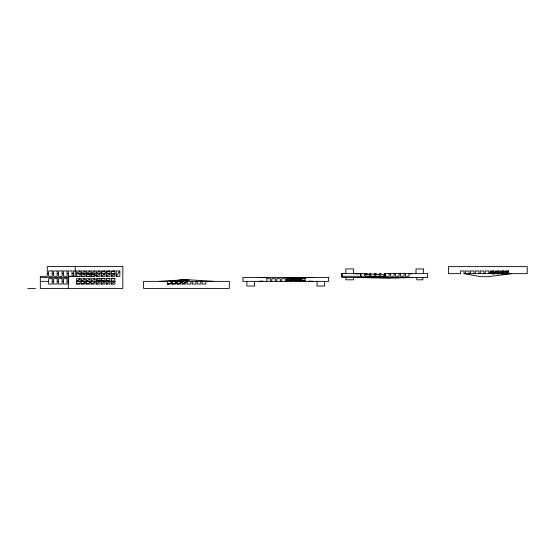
<?xml version="1.0" encoding="UTF-8"?>
<svg xmlns="http://www.w3.org/2000/svg" width="555" height="555" viewBox="0 0 555 555"><rect width="100%" height="100%" fill="white"/><g stroke="black" fill="none" stroke-linecap="round" stroke-linejoin="round"><path stroke-width="0.83" d="M341.866 276.314L341.762 273.594L364.413 273.636L364.413 276.314L341.866 276.314L341.922 273.594M116.272 276.314L119.845 270.958L116.272 270.958L116.272 276.314L119.845 276.314L119.845 270.958M79.892 274.163L76.625 273.636L80.191 270.958L80.191 276.314L76.625 276.314L76.625 270.958L80.191 270.958M84.818 274.295L81.578 273.636L85.151 270.958L85.151 276.314L81.578 276.314L81.578 270.958L85.151 270.958M90.52 274.739L86.538 273.636L90.104 270.958L90.104 276.314L86.538 276.314L86.538 270.958L90.104 270.958M80.191 281.364L76.625 281.364L80.191 278.686L80.191 284.042L76.625 284.042L76.625 278.686L80.191 278.686M95.349 275.301L91.492 273.636L95.065 270.958L95.065 276.314L91.492 276.314L91.492 270.958L95.065 270.958M85.151 281.364L81.578 281.364L85.151 278.686L85.151 284.042L81.578 284.042L81.578 278.686L85.151 278.686M90.104 281.364L86.538 281.364L90.104 278.686L90.104 284.042L86.538 284.042L86.538 278.686L90.104 278.686M96.452 276.314L100.018 276.314L100.018 270.958L96.452 270.958L96.452 276.314L100.018 273.636L96.452 273.636M95.065 278.686L91.492 278.686L91.492 284.042L95.065 284.042L95.065 278.686L91.492 281.364L95.065 281.364M101.405 276.314L104.971 276.314L104.971 270.958L101.405 270.958L101.405 276.314L104.971 273.636L101.405 273.636M106.359 276.314L109.932 276.314L109.932 270.958L106.359 270.958L106.359 276.314L109.932 273.636L106.359 273.636M96.452 284.042L100.018 284.042L100.018 278.686L96.452 278.686L96.452 284.042L100.018 281.364L96.154 279.706M111.319 276.314L114.885 276.314L114.885 270.958L111.319 270.958L111.319 276.314L114.885 273.636L111.319 273.636M101.405 284.042L104.971 284.042L104.971 278.686L101.405 278.686L101.405 284.042L104.971 281.364L100.982 280.261M106.359 284.042L109.932 284.042L109.932 278.686L106.359 278.686L106.359 284.042L109.932 281.364L105.88 280.539M111.319 284.042L114.885 284.042L114.885 278.686L111.319 278.686L111.319 284.042L114.885 281.364L111.617 280.837M96.584 273.053L100.018 270.958M91.492 284.042L94.926 281.94M186.043 282.127L182.373 284.042L182.373 281.364L188.596 279.817L188.984 280.601M187.264 280.601L186.875 279.817L177.42 281.364L177.42 284.042L180.986 284.042L180.986 281.364L187.659 279.817L188.596 279.817L182.373 284.042L185.939 284.042L185.939 281.364L189.373 279.817L213.696 281.364M181.36 282.28L177.42 284.042L181.207 282.717M185.301 280.525L186.875 279.817L176.032 281.364L176.032 284.042L172.459 284.042L172.459 281.364L185.162 279.817L183.573 280.344M184.413 280.469L185.939 279.817M100.989 272.533L104.971 270.958M86.538 284.042L90.527 282.467M489.725 272.456L493.797 270.972L493.797 273.65L492.112 273.976M176.428 282.724L172.459 284.042L176.552 282.967M181.756 280.608L185.162 279.817M105.88 272.137L109.932 270.958M81.578 284.042L84.818 283.099M494.685 272.13L498.751 270.972L498.751 273.65L497.079 273.899M81.8 283.598L85.012 282.71M106.498 272.283L109.71 271.402M171.488 282.988L167.506 284.042L167.506 281.364L183.441 279.817L181.055 280.455M492.223 273.275L493.797 272.873L490.225 272.873M499.646 271.922L503.711 270.972L503.711 273.65L501.214 273.962M76.625 284.042L79.892 283.286M111.617 271.707L114.885 270.958M171.585 283.182L167.506 284.042L171.072 284.042L171.072 281.364L184.225 279.817M103.376 273.962L104.971 273.636M86.538 281.364L88.134 281.038M496.246 273.379L498.751 272.873L495.185 272.873M285.131 277.791L286.685 277.479M491.355 273.358L493.797 272.873M493.548 273.976L495.185 273.65L495.185 270.972L498.751 270.972M504.44 271.804L508.664 270.972L508.664 273.65L505.223 274.01M501.214 273.289L503.711 272.873L500.138 272.873M495.497 273.372L498.751 272.873M498.508 273.899L500.138 273.65L500.138 270.972L503.711 270.972M81.578 281.364L83.201 281.121M108.308 273.879L109.932 273.636M505.355 273.337L508.664 272.873L505.099 272.873M410.291 273.858L411.997 273.636M511.641 273.65L488.483 276.695L480.679 276.695L464.056 273.65L464.056 270.972L460.567 270.972L460.567 273.65L448.447 273.65L448.447 266.615L527.25 266.615L527.25 273.65L464.056 273.65M500.305 273.303L503.711 272.873M502.532 273.976L505.099 273.65L505.099 270.972L508.664 270.972M112.436 273.927L114.885 273.636M76.625 281.364L79.081 281.073M287.754 277.771L290.251 277.479M289.266 277.736L291.639 277.479M504.44 273.324L508.664 272.873M184.808 280.788L176.032 281.364M291.084 277.805L295.211 277.479M292.284 277.805L296.599 277.479M159.174 281.364L183.441 279.817M258.533 281.364L262.855 281.08M295.239 277.771L300.165 277.479M296.453 277.771L301.552 277.479M299.089 277.764L305.125 277.479M304.397 277.764L313.055 277.479M411.997 277.479L388.902 278.256L357.475 277.479M75.584 270.958L73.447 270.958L73.447 276.314M493.797 270.972L490.225 270.972L490.225 273.65M47.272 273.636L48.66 273.636M52.232 273.636L53.62 273.636M57.186 273.636L58.573 273.636M62.146 273.636L63.534 273.636M67.099 273.636L68.487 273.636M72.053 273.636L73.447 273.636M76.625 273.636L80.191 273.636M81.578 273.636L85.151 273.636M86.538 273.636L90.104 273.636M91.492 273.636L95.065 273.636M341.762 273.594L345.973 273.629M360.847 273.636L360.847 276.314L360.84 273.594L353.382 273.615L359.161 273.851M369.859 274.399L364.413 273.636L368.589 274.399M374.008 274.399L369.373 273.636L369.373 276.314L365.8 276.314L365.8 273.636M370.761 273.636L370.761 276.314L374.327 276.314L374.327 273.636L378.968 274.656M384.289 275.335L380.675 273.636L379.287 273.636L379.287 276.314L375.714 276.314L375.714 273.636M68.293 288.406L68.293 276.314L75.584 276.314M40.335 277.479L68.896 277.479M290.251 281.364L290.251 278.686L286.685 278.686L286.685 281.364M295.211 281.364L295.211 278.686L291.639 278.686L291.639 281.364M298.472 281.073L300.165 281.364L300.165 278.686L296.599 278.686L296.599 281.364M303.446 281.135L305.125 281.364L305.125 278.686L301.552 278.686L301.552 281.364L299.901 281.073M286.685 280.587L290.251 280.587L286.546 279.29M289.12 280.004L295.211 280.587L291.084 279.616M292.443 279.942L300.165 280.587L296.058 279.859M296.599 280.004L305.125 280.587L301.025 280.004M40.335 281.364L48.66 281.364M52.232 281.364L53.62 281.364M57.186 281.364L58.573 281.364M62.146 281.364L63.534 281.364M67.099 281.364L68.487 281.364M96.452 281.364L100.018 281.364M101.405 281.364L104.971 281.364M106.359 281.364L109.932 281.364M111.319 281.364L114.885 281.364M167.506 281.364L143.565 281.364L143.565 288.406L229.312 288.406L229.312 281.364L185.939 281.364M171.072 281.364L172.459 281.364M180.986 281.364L182.373 281.364M27.75 288.406L35.555 288.406M353.341 273.622L357.475 273.629M370.074 276.411L365.8 276.314L369.956 276.605M300.81 278.575L305.125 278.686M374.223 276.411L370.761 276.314L374.105 276.605M296.058 278.554L300.165 278.686M258.533 277.479L267.177 277.764M378.968 276.439L375.714 276.314L379.1 276.702M291.084 278.506L295.211 278.686M76.625 276.314L80.066 276.48M111.444 278.513L114.885 278.686M384.747 276.55L380.675 276.314L380.675 273.636M286.921 278.471L290.251 278.686M81.578 276.314L85.04 276.536M106.47 278.464L109.932 278.686M308.878 281.087L313.055 281.364M100.982 278.346L104.971 278.686M86.538 276.314L90.52 276.661M298.41 279.97L305.125 280.587M295.094 280.004L300.165 280.587M97.701 278.374L100.018 278.686M91.492 276.314L93.809 276.626M291.25 279.991L295.211 280.587M382.978 276.702L380.675 276.314L384.24 276.314L384.24 273.636L427.607 273.636L427.607 277.479L341.866 277.479L341.866 273.629M298.153 280.004L301.552 280.587M82.598 274.101L84.207 274.413M107.302 280.587L108.912 280.899M68.293 276.314L69.979 276.674M286.331 279.727L290.251 280.587M294.205 280.046L296.599 280.587M87.517 274.246L89.882 274.857M101.627 280.143L103.993 280.754M374.327 273.636L376.685 274.343M290.057 280.067L291.639 280.587M91.631 274.225L93.913 275.113M97.59 279.887L99.879 280.774M488.837 273.65L488.837 270.972L485.271 270.972L485.271 273.65M483.884 273.65L483.884 270.972L480.311 270.972L480.311 273.65M478.923 273.65L478.923 270.972L475.358 270.972L475.358 273.65M473.97 273.65L473.97 270.972L470.397 270.972L470.397 273.65M469.01 273.65L469.01 270.972L465.444 270.972L465.444 273.65M423.604 273.636L423.604 268.953L416 268.953L416 273.636M422.848 277.479L422.841 279.817L416.763 279.817L416.763 277.479M409.028 273.636L409.028 276.314L405.455 276.314L405.455 273.636M404.068 273.636L404.068 276.314L400.502 276.314L400.502 273.636M399.114 273.636L399.114 276.314L395.542 276.314L395.542 273.636M394.154 273.636L394.154 276.314L390.588 276.314L390.588 273.636M389.201 273.636L389.201 276.314L385.628 276.314L385.628 273.636M384.934 273.636L384.934 277.479M353.473 273.594L353.473 268.911L345.82 268.911L345.82 273.594M353.486 277.479L353.466 279.817L345.855 279.817L345.855 277.479M324.654 281.364L324.654 286.047L317.065 286.047L317.065 281.364M285.298 281.364L285.298 278.686L281.725 278.686L281.725 281.364M280.337 281.364L280.337 278.686L276.772 278.686L276.772 281.364M275.384 281.364L275.384 278.686L271.818 278.686L271.818 281.364M270.431 281.364L270.431 278.686L266.858 278.686L266.858 281.364M254.551 281.364L254.551 286.047L246.899 286.047L246.899 281.364M205.766 281.364L205.766 284.042L202.2 284.042L202.2 281.364M200.813 281.364L200.813 284.042L197.24 284.042L197.24 281.364M195.853 281.364L195.853 284.042L192.287 284.042L192.287 281.364M190.899 281.364L190.899 284.042L187.326 284.042L187.326 281.364M75.237 266.594L75.237 276.314M72.053 276.314L72.053 270.958L68.487 270.958L68.487 276.314M68.487 278.686L68.487 284.042M122.821 266.594L47.272 266.594L47.272 276.314L40.335 276.314L40.335 288.406L122.821 288.406L122.821 266.594M52.232 270.958L48.66 270.958L48.66 276.314L52.232 276.314L52.232 270.958M57.186 270.958L53.62 270.958L53.62 276.314L57.186 276.314L57.186 270.958M62.146 270.958L58.573 270.958L58.573 276.314L62.146 276.314L62.146 270.958M67.099 270.958L63.534 270.958L63.534 276.314L67.099 276.314L67.099 270.958M328.664 277.479L242.924 277.479L242.924 281.364L328.664 281.364L328.664 277.479M52.232 278.686L48.66 278.686L48.66 284.042L52.232 284.042L52.232 278.686M57.186 278.686L53.62 278.686L53.62 284.042L57.186 284.042L57.186 278.686M62.146 278.686L58.573 278.686L58.573 284.042L62.146 284.042L62.146 278.686M67.099 278.686L63.534 278.686L63.534 284.042L67.099 284.042L67.099 278.686"/></g></svg>
